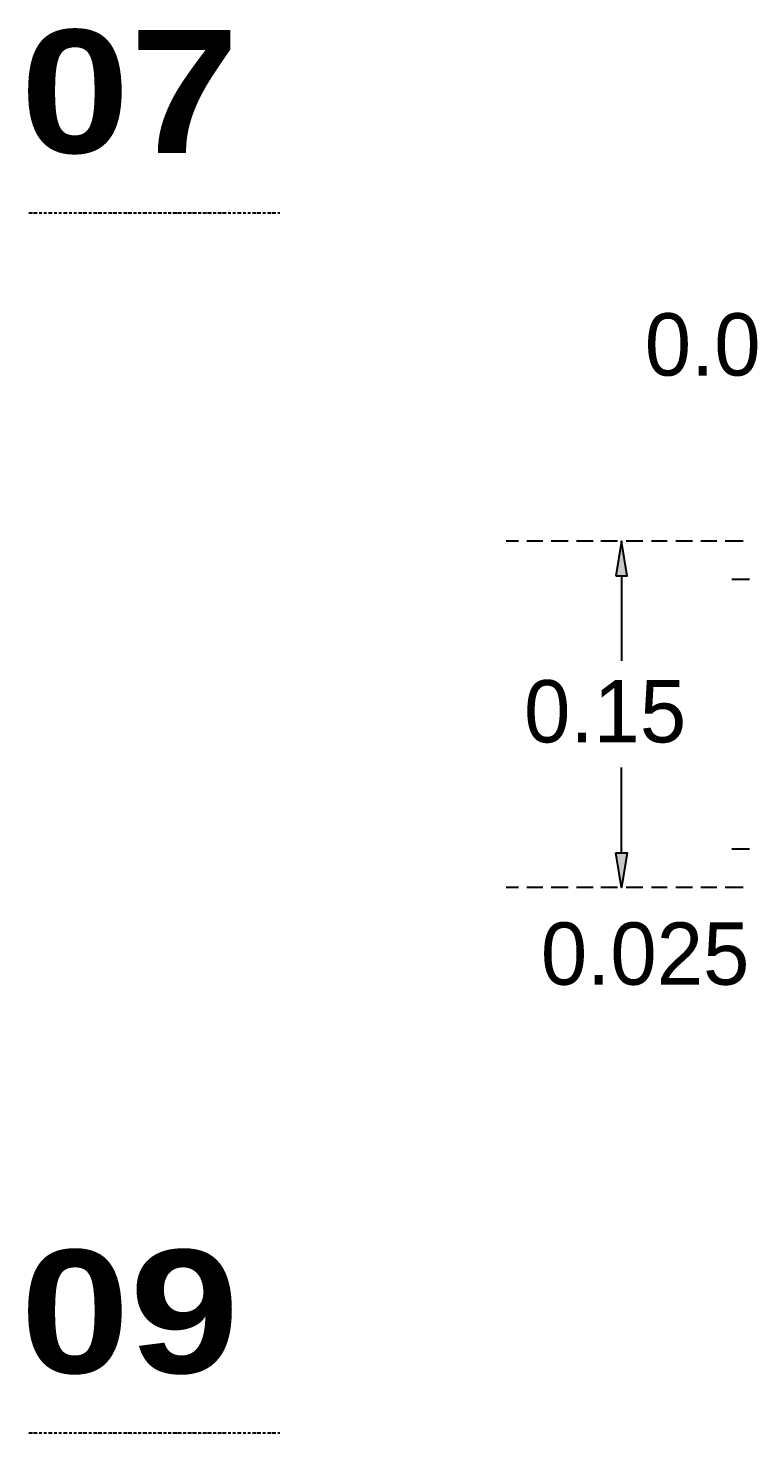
# Model space of a CAD drawing. Header units: metres. Extents: x 2.9 to 42.8, y 1.7 to 28.7.
# Drawn here: x 14.159 to 15.519, y 11.3 to 13.948 of the extents above; entities that cross this region are included whole.
import ezdxf

# ---------------------------------------------------------------- set-up
doc = ezdxf.new("R2010")
doc.units = ezdxf.units.M
for name, color, linetype in [('AMARILLO', 2, 'Continuous'), ('GRIS', 8, 'Continuous'), ('RELLENO_GRIS', 8, 'Continuous'), ('TEXTO', 7, 'Continuous')]:
    doc.layers.add(name, color=color, linetype=linetype)
doc.styles.add('Arial_Black', font='ariblk.ttf')

msp = doc.modelspace()

# ---------------------------------------------------------------- hatches: boundary and pattern name
at = {"layer": 'RELLENO_GRIS'}
h = msp.add_hatch(color=256, dxfattribs=at)
h.dxf.hatch_style = 1
h.paths.add_polyline_path([(15.2665, 12.9152), (15.2876, 12.9152), (15.277, 12.9805), (15.2665, 12.9152)])
h = msp.add_hatch(color=256, dxfattribs=at)
h.dxf.hatch_style = 1
h.paths.add_polyline_path([(15.2665, 12.3931), (15.2876, 12.3931), (15.277, 12.3278), (15.2665, 12.3931)])

# ---------------------------------------------------------------- linework, layer by layer
at = {"layer": 'AMARILLO', "lineweight": -3}
for points in [[(14.1605, 13.5996), (14.1676, 13.5996)], [(14.1693, 13.5996), (14.1764, 13.5996)], [(14.1799, 13.5996), (14.1852, 13.5996)], [(14.1887, 13.5996), (14.194, 13.5996)], [(14.1975, 13.5996), (14.2046, 13.5996)], [(14.2081, 13.5996), (14.2134, 13.5996)], [(14.2169, 13.5996), (14.2222, 13.5996)], [(14.2258, 13.5996), (14.2328, 13.5996)], [(14.2363, 13.5996), (14.2416, 13.5996)], [(14.2452, 13.5996), (14.2505, 13.5996)], [(14.254, 13.5996), (14.261, 13.5996)], [(14.2628, 13.5996), (14.2699, 13.5996)], [(14.2734, 13.5996), (14.2787, 13.5996)], [(14.2822, 13.5996), (14.2893, 13.5996)], [(14.291, 13.5996), (14.2981, 13.5996)], [(14.3016, 13.5996), (14.3069, 13.5996)], [(14.3104, 13.5996), (14.3175, 13.5996)], [(14.3192, 13.5996), (14.3263, 13.5996)], [(14.3298, 13.5996), (14.3351, 13.5996)], [(14.3387, 13.5996), (14.3457, 13.5996)], [(14.3475, 13.5996), (14.3545, 13.5996)], [(14.3581, 13.5996), (14.3633, 13.5996)], [(14.3669, 13.5996), (14.3722, 13.5996)], [(14.3757, 13.5996), (14.3828, 13.5996)], [(14.3863, 13.5996), (14.3916, 13.5996)], [(14.3951, 13.5996), (14.4004, 13.5996)], [(14.4039, 13.5996), (14.411, 13.5996)], [(14.4145, 13.5996), (14.4198, 13.5996)], [(14.4233, 13.5996), (14.4286, 13.5996)], [(14.4321, 13.5996), (14.4392, 13.5996)], [(14.441, 13.5996), (14.448, 13.5996)], [(14.4515, 13.5996), (14.4568, 13.5996)], [(14.4604, 13.5996), (14.4674, 13.5996)], [(14.4692, 13.5996), (14.4762, 13.5996)], [(14.4798, 13.5996), (14.4851, 13.5996)], [(14.4886, 13.5996), (14.4956, 13.5996)], [(14.4974, 13.5996), (14.5045, 13.5996)], [(14.508, 13.5996), (14.5133, 13.5996)], [(14.5168, 13.5996), (14.5239, 13.5996)], [(14.5256, 13.5996), (14.5327, 13.5996)], [(14.5362, 13.5996), (14.5415, 13.5996)], [(14.545, 13.5996), (14.5503, 13.5996)], [(14.5538, 13.5996), (14.5609, 13.5996)], [(14.5644, 13.5996), (14.5697, 13.5996)], [(14.5733, 13.5996), (14.5785, 13.5996)], [(14.5821, 13.5996), (14.5891, 13.5996)], [(14.5909, 13.5996), (14.5979, 13.5996)], [(14.6015, 13.5996), (14.6068, 13.5996)], [(14.6103, 13.5996), (14.6173, 13.5996)], [(14.6191, 13.5996), (14.6262, 13.5996)], [(14.6297, 13.5996), (14.6332, 13.5996)], [(14.1605, 11.2995), (14.1676, 11.2995)], [(14.1693, 11.2995), (14.1764, 11.2995)], [(14.1799, 11.2995), (14.1852, 11.2995)], [(14.1887, 11.2995), (14.194, 11.2995)], [(14.1975, 11.2995), (14.2046, 11.2995)], [(14.2081, 11.2995), (14.2134, 11.2995)], [(14.2169, 11.2995), (14.2222, 11.2995)], [(14.2258, 11.2995), (14.2328, 11.2995)], [(14.2363, 11.2995), (14.2416, 11.2995)], [(14.2452, 11.2995), (14.2505, 11.2995)], [(14.254, 11.2995), (14.261, 11.2995)], [(14.2628, 11.2995), (14.2699, 11.2995)], [(14.2734, 11.2995), (14.2787, 11.2995)], [(14.2822, 11.2995), (14.2893, 11.2995)], [(14.291, 11.2995), (14.2981, 11.2995)], [(14.3016, 11.2995), (14.3069, 11.2995)], [(14.3104, 11.2995), (14.3175, 11.2995)], [(14.3192, 11.2995), (14.3263, 11.2995)], [(14.3298, 11.2995), (14.3351, 11.2995)], [(14.3387, 11.2995), (14.3457, 11.2995)], [(14.3475, 11.2995), (14.3545, 11.2995)], [(14.3581, 11.2995), (14.3633, 11.2995)], [(14.3669, 11.2995), (14.3722, 11.2995)], [(14.3757, 11.2995), (14.3828, 11.2995)], [(14.3863, 11.2995), (14.3916, 11.2995)], [(14.3951, 11.2995), (14.4004, 11.2995)], [(14.4039, 11.2995), (14.411, 11.2995)], [(14.4145, 11.2995), (14.4198, 11.2995)], [(14.4233, 11.2995), (14.4286, 11.2995)], [(14.4321, 11.2995), (14.4392, 11.2995)], [(14.441, 11.2995), (14.448, 11.2995)], [(14.4515, 11.2995), (14.4568, 11.2995)], [(14.4604, 11.2995), (14.4674, 11.2995)], [(14.4692, 11.2995), (14.4762, 11.2995)], [(14.4798, 11.2995), (14.4851, 11.2995)], [(14.4886, 11.2995), (14.4956, 11.2995)], [(14.4974, 11.2995), (14.5045, 11.2995)], [(14.508, 11.2995), (14.5133, 11.2995)], [(14.5168, 11.2995), (14.5239, 11.2995)], [(14.5256, 11.2995), (14.5327, 11.2995)], [(14.5362, 11.2995), (14.5415, 11.2995)], [(14.545, 11.2995), (14.5503, 11.2995)], [(14.5538, 11.2995), (14.5609, 11.2995)], [(14.5644, 11.2995), (14.5697, 11.2995)], [(14.5733, 11.2995), (14.5785, 11.2995)], [(14.5821, 11.2995), (14.5891, 11.2995)], [(14.5909, 11.2995), (14.5979, 11.2995)], [(14.6015, 11.2995), (14.6068, 11.2995)], [(14.6103, 11.2995), (14.6173, 11.2995)], [(14.6191, 11.2995), (14.6262, 11.2995)], [(14.6297, 11.2995), (14.6332, 11.2995)]]:
    msp.add_lwpolyline(points, dxfattribs=at)
at = {"layer": 'GRIS', "lineweight": -3}
for points in [[(15.083, 12.9805), (15.0601, 12.9805)], [(15.1289, 12.9805), (15.0989, 12.9805)], [(15.1765, 12.9805), (15.1448, 12.9805)], [(15.2241, 12.9805), (15.1924, 12.9805)], [(15.27, 12.9805), (15.2382, 12.9805)], [(15.3176, 12.9805), (15.2859, 12.9805)], [(15.3635, 12.9805), (15.3335, 12.9805)], [(15.4111, 12.9805), (15.3793, 12.9805)], [(15.457, 12.9805), (15.427, 12.9805)], [(15.5046, 12.9805), (15.4728, 12.9805)], [(15.5063, 12.9805), (15.4852, 12.9805)], [(15.277, 12.9152), (15.277, 12.7547)], [(15.5187, 12.9081), (15.4852, 12.9081)], [(15.277, 12.3931), (15.277, 12.5536)], [(15.5187, 12.4001), (15.4852, 12.4001)], [(15.5063, 12.4001), (15.4852, 12.4001)], [(15.083, 12.3278), (15.0601, 12.3278)], [(15.1289, 12.3278), (15.0989, 12.3278)], [(15.1765, 12.3278), (15.1448, 12.3278)], [(15.2241, 12.3278), (15.1924, 12.3278)], [(15.27, 12.3278), (15.2382, 12.3278)], [(15.3176, 12.3278), (15.2859, 12.3278)], [(15.3635, 12.3278), (15.3335, 12.3278)], [(15.4111, 12.3278), (15.3793, 12.3278)], [(15.457, 12.3278), (15.427, 12.3278)], [(15.5046, 12.3278), (15.4728, 12.3278)], [(15.5063, 12.3278), (15.4852, 12.3278)]]:
    msp.add_lwpolyline(points, dxfattribs=at)
for points in [[(15.2665, 12.9152), (15.2876, 12.9152), (15.277, 12.9805)], [(15.2665, 12.3931), (15.2876, 12.3931), (15.277, 12.3278)]]:
    msp.add_lwpolyline(points, close=True, dxfattribs=at)

# ---------------------------------------------------------------- texts
at = {"layer": 'TEXTO', "color": 2, "true_color": 0xffff00, "style": 'Arial_Black'}
for s, p in [('07', (14.1446, 13.7125)), ('09', (14.1446, 11.4124))]:
    msp.add_text(s, height=0.2318, dxfattribs=at).set_placement(p)
at = {"layer": 'TEXTO', "color": 3, "true_color": 0x00ff00}
for s, p in [('0.025', (15.3211, 13.2927)), ('0.15', (15.0936, 12.6012)), ('0.025', (15.1253, 12.1444))]:
    msp.add_text(s, height=0.1174, dxfattribs=at).set_placement(p)

doc.saveas('drawing.dxf')
